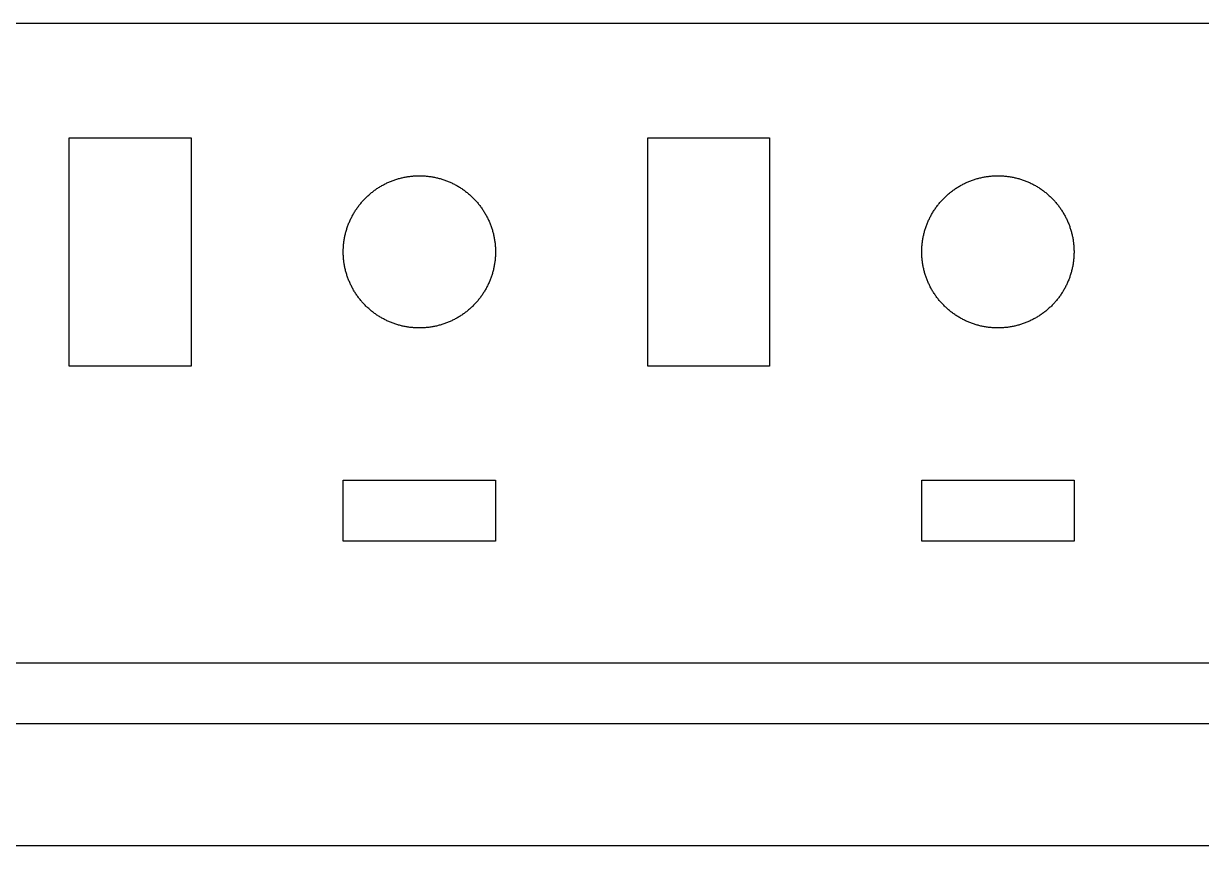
# Model space of a CAD drawing. Header units: metres. Extents: x -160 to 479, y -45 to 506.
# Drawn here: x -11 to 66.4, y -39 to 15 of the extents above; entities that cross this region are included whole.
import ezdxf

# ---------------------------------------------------------------- set-up
doc = ezdxf.new("R2010")
doc.units = ezdxf.units.M

msp = doc.modelspace()

# ---------------------------------------------------------------- linework, layer by layer
for p, q in [((152, 15), (-160, 15)), ((-8, -7.5), (-8, 7.5)), ((-8, 7.5), (0, 7.5)), ((0, 7.5), (0, -7.5)), ((30, -7.5), (30, 7.5)), ((30, 7.5), (38, 7.5)), ((38, 7.5), (38, -7.5)), ((13.1011, 4.62538), (13.1594, 4.64888)), ((13.1594, 4.64888), (13.2179, 4.67163)), ((13.2179, 4.67163), (13.2768, 4.69366)), ((13.2768, 4.69366), (13.3359, 4.71495)), ((13.3359, 4.71495), (13.3953, 4.73549)), ((13.3953, 4.73549), (13.4549, 4.75528)), ((13.4549, 4.75528), (13.5148, 4.77432)), ((13.5148, 4.77432), (13.5749, 4.7926)), ((13.5749, 4.7926), (13.6352, 4.81013)), ((13.6352, 4.81013), (13.6958, 4.8269)), ((13.6958, 4.8269), (13.7565, 4.84291)), ((13.7565, 4.84291), (13.8175, 4.85815)), ((13.8175, 4.85815), (13.8786, 4.87262)), ((13.8786, 4.87262), (13.94, 4.88634)), ((13.94, 4.88634), (14.0014, 4.89926)), ((14.0014, 4.89926), (14.0631, 4.91142)), ((14.0631, 4.91142), (14.1249, 4.92282)), ((14.1249, 4.92282), (14.1868, 4.93343)), ((14.1868, 4.93343), (14.2489, 4.94325)), ((14.2489, 4.94325), (14.311, 4.9523)), ((14.311, 4.9523), (14.3733, 4.96057)), ((14.3733, 4.96057), (14.4357, 4.96805)), ((14.4357, 4.96805), (14.4982, 4.97475)), ((14.4982, 4.97475), (14.5607, 4.98067)), ((14.5607, 4.98067), (14.6234, 4.98579)), ((14.6234, 4.98579), (14.686, 4.99013)), ((14.686, 4.99013), (14.7488, 4.99368)), ((14.7488, 4.99368), (14.8115, 4.99644)), ((14.8115, 4.99644), (14.8743, 4.99841)), ((14.8743, 4.99841), (14.9372, 4.9996)), ((14.9372, 4.9996), (15, 5)), ((15, 5), (15.0628, 4.9996)), ((15.0628, 4.9996), (15.1256, 4.99841)), ((15.1256, 4.99841), (15.1884, 4.99644)), ((15.1884, 4.99644), (15.2512, 4.99368)), ((15.2512, 4.99368), (15.3139, 4.99013)), ((15.3139, 4.99013), (15.3766, 4.98579)), ((15.3766, 4.98579), (15.4393, 4.98067)), ((15.4393, 4.98067), (15.5018, 4.97475)), ((15.5018, 4.97475), (15.5643, 4.96805)), ((15.5643, 4.96805), (15.6267, 4.96057)), ((15.6267, 4.96057), (15.6889, 4.9523)), ((15.6889, 4.9523), (15.7511, 4.94325)), ((15.7511, 4.94325), (15.8132, 4.93343)), ((15.8132, 4.93343), (15.8751, 4.92282)), ((15.8751, 4.92282), (15.9369, 4.91142)), ((15.9369, 4.91142), (15.9985, 4.89926)), ((15.9985, 4.89926), (16.06, 4.88634)), ((16.06, 4.88634), (16.1214, 4.87262)), ((16.1214, 4.87262), (16.1825, 4.85815)), ((16.1825, 4.85815), (16.2434, 4.84291)), ((16.2434, 4.84291), (16.3042, 4.8269)), ((16.3042, 4.8269), (16.3647, 4.81013)), ((16.3647, 4.81013), (16.4251, 4.7926)), ((16.4251, 4.7926), (16.4852, 4.77432)), ((16.4852, 4.77432), (16.5451, 4.75528)), ((16.5451, 4.75528), (16.6047, 4.73549)), ((16.6047, 4.73549), (16.6641, 4.71495)), ((16.6641, 4.71495), (16.7232, 4.69366)), ((16.7232, 4.69366), (16.7821, 4.67163)), ((16.7821, 4.67163), (16.8406, 4.64888)), ((16.8406, 4.64888), (16.8989, 4.62538)), ((51.1011, 4.62538), (51.1594, 4.64888)), ((51.1594, 4.64888), (51.2179, 4.67163)), ((51.2179, 4.67163), (51.2768, 4.69366)), ((51.2768, 4.69366), (51.3359, 4.71495)), ((51.3359, 4.71495), (51.3953, 4.73549)), ((51.3953, 4.73549), (51.4549, 4.75528)), ((51.4549, 4.75528), (51.5148, 4.77432)), ((51.5148, 4.77432), (51.5749, 4.7926)), ((51.5749, 4.7926), (51.6352, 4.81013)), ((51.6352, 4.81013), (51.6958, 4.8269)), ((51.6958, 4.8269), (51.7565, 4.84291)), ((51.7565, 4.84291), (51.8175, 4.85815)), ((51.8175, 4.85815), (51.8786, 4.87262)), ((51.8786, 4.87262), (51.94, 4.88634)), ((51.94, 4.88634), (52.0014, 4.89926)), ((52.0014, 4.89926), (52.0631, 4.91142)), ((52.0631, 4.91142), (52.1249, 4.92282)), ((52.1249, 4.92282), (52.1868, 4.93343)), ((52.1868, 4.93343), (52.2489, 4.94325)), ((52.2489, 4.94325), (52.311, 4.9523)), ((52.311, 4.9523), (52.3733, 4.96057)), ((52.3733, 4.96057), (52.4357, 4.96805)), ((52.4357, 4.96805), (52.4982, 4.97475)), ((52.4982, 4.97475), (52.5607, 4.98067)), ((52.5607, 4.98067), (52.6234, 4.98579)), ((52.6234, 4.98579), (52.686, 4.99013)), ((52.686, 4.99013), (52.7488, 4.99368)), ((52.7488, 4.99368), (52.8115, 4.99644)), ((52.8115, 4.99644), (52.8743, 4.99841)), ((52.8743, 4.99841), (52.9372, 4.9996)), ((52.9372, 4.9996), (53, 5)), ((53, 5), (53.0628, 4.9996)), ((53.0628, 4.9996), (53.1256, 4.99841)), ((53.1256, 4.99841), (53.1884, 4.99644)), ((53.1884, 4.99644), (53.2512, 4.99368)), ((53.2512, 4.99368), (53.3139, 4.99013)), ((53.3139, 4.99013), (53.3766, 4.98579)), ((53.3766, 4.98579), (53.4393, 4.98067)), ((53.4393, 4.98067), (53.5018, 4.97475)), ((53.5018, 4.97475), (53.5643, 4.96805)), ((53.5643, 4.96805), (53.6267, 4.96057)), ((53.6267, 4.96057), (53.6889, 4.9523)), ((53.6889, 4.9523), (53.7511, 4.94325)), ((53.7511, 4.94325), (53.8132, 4.93343)), ((53.8132, 4.93343), (53.8751, 4.92282)), ((53.8751, 4.92282), (53.9369, 4.91142)), ((53.9369, 4.91142), (53.9985, 4.89926)), ((53.9985, 4.89926), (54.06, 4.88634)), ((54.06, 4.88634), (54.1214, 4.87262)), ((54.1214, 4.87262), (54.1825, 4.85815)), ((54.1825, 4.85815), (54.2434, 4.84291)), ((54.2434, 4.84291), (54.3042, 4.8269)), ((54.3042, 4.8269), (54.3647, 4.81013)), ((54.3647, 4.81013), (54.4251, 4.7926)), ((54.4251, 4.7926), (54.4852, 4.77432)), ((54.4852, 4.77432), (54.5451, 4.75528)), ((54.5451, 4.75528), (54.6047, 4.73549)), ((54.6047, 4.73549), (54.6641, 4.71495)), ((54.6641, 4.71495), (54.7232, 4.69366)), ((54.7232, 4.69366), (54.7821, 4.67163)), ((54.7821, 4.67163), (54.8406, 4.64888)), ((54.8406, 4.64888), (54.8989, 4.62538)), ((11.8129, 3.85255), (11.8615, 3.8923)), ((11.8615, 3.8923), (11.9107, 3.93143)), ((11.9107, 3.93143), (11.9603, 3.96994)), ((11.9603, 3.96994), (12.0105, 4.00783)), ((12.0105, 4.00783), (12.0611, 4.04507)), ((12.0611, 4.04507), (12.1121, 4.0817)), ((12.1121, 4.0817), (12.1637, 4.11766)), ((12.1637, 4.11766), (12.2156, 4.15297)), ((12.2156, 4.15297), (12.268, 4.18764)), ((12.268, 4.18764), (12.3209, 4.22163)), ((12.3209, 4.22163), (12.3741, 4.25496)), ((12.3741, 4.25496), (12.4278, 4.28763)), ((12.4278, 4.28763), (12.4819, 4.31961)), ((12.4819, 4.31961), (12.5364, 4.35091)), ((12.5364, 4.35091), (12.5912, 4.38153)), ((12.5912, 4.38153), (12.6465, 4.41145)), ((12.6465, 4.41145), (12.7021, 4.44067)), ((12.7021, 4.44067), (12.7581, 4.46919)), ((12.7581, 4.46919), (12.8144, 4.49702)), ((12.8144, 4.49702), (12.8711, 4.52412)), ((12.8711, 4.52412), (12.9281, 4.55052)), ((12.9281, 4.55052), (12.9855, 4.5762)), ((12.9855, 4.5762), (13.0431, 4.60115)), ((13.0431, 4.60115), (13.1011, 4.62538)), ((16.8989, 4.62538), (16.9569, 4.60115)), ((16.9569, 4.60115), (17.0145, 4.5762)), ((17.0145, 4.5762), (17.0719, 4.55052)), ((17.0719, 4.55052), (17.1289, 4.52412)), ((17.1289, 4.52412), (17.1856, 4.49702)), ((17.1856, 4.49702), (17.2419, 4.46919)), ((17.2419, 4.46919), (17.2979, 4.44067)), ((17.2979, 4.44067), (17.3535, 4.41145)), ((17.3535, 4.41145), (17.4088, 4.38153)), ((17.4088, 4.38153), (17.4636, 4.35091)), ((17.4636, 4.35091), (17.5181, 4.31961)), ((17.5181, 4.31961), (17.5722, 4.28763)), ((17.5722, 4.28763), (17.6259, 4.25496)), ((17.6259, 4.25496), (17.6791, 4.22163)), ((17.6791, 4.22163), (17.732, 4.18764)), ((17.732, 4.18764), (17.7844, 4.15297)), ((17.7844, 4.15297), (17.8363, 4.11766)), ((17.8363, 4.11766), (17.8879, 4.0817)), ((17.8879, 4.0817), (17.9389, 4.04507)), ((17.9389, 4.04507), (17.9895, 4.00783)), ((17.9895, 4.00783), (18.0396, 3.96994)), ((18.0396, 3.96994), (18.0893, 3.93143)), ((18.0893, 3.93143), (18.1384, 3.8923)), ((18.1384, 3.8923), (18.1871, 3.85255)), ((49.8129, 3.85255), (49.8615, 3.8923)), ((49.8615, 3.8923), (49.9107, 3.93143)), ((49.9107, 3.93143), (49.9603, 3.96994)), ((49.9603, 3.96994), (50.0105, 4.00783)), ((50.0105, 4.00783), (50.0611, 4.04507)), ((50.0611, 4.04507), (50.1121, 4.0817)), ((50.1121, 4.0817), (50.1637, 4.11766)), ((50.1637, 4.11766), (50.2156, 4.15297)), ((50.2156, 4.15297), (50.268, 4.18764)), ((50.268, 4.18764), (50.3209, 4.22163)), ((50.3209, 4.22163), (50.3741, 4.25496)), ((50.3741, 4.25496), (50.4278, 4.28763)), ((50.4278, 4.28763), (50.4819, 4.31961)), ((50.4819, 4.31961), (50.5364, 4.35091)), ((50.5364, 4.35091), (50.5912, 4.38153)), ((50.5912, 4.38153), (50.6465, 4.41145)), ((50.6465, 4.41145), (50.7021, 4.44067)), ((50.7021, 4.44067), (50.7581, 4.46919)), ((50.7581, 4.46919), (50.8144, 4.49702)), ((50.8144, 4.49702), (50.8711, 4.52412)), ((50.8711, 4.52412), (50.9281, 4.55052)), ((50.9281, 4.55052), (50.9855, 4.5762)), ((50.9855, 4.5762), (51.0431, 4.60115)), ((51.0431, 4.60115), (51.1011, 4.62538)), ((54.8989, 4.62538), (54.9569, 4.60115)), ((54.9569, 4.60115), (55.0145, 4.5762)), ((55.0145, 4.5762), (55.0719, 4.55052)), ((55.0719, 4.55052), (55.1289, 4.52412)), ((55.1289, 4.52412), (55.1856, 4.49702)), ((55.1856, 4.49702), (55.2419, 4.46919)), ((55.2419, 4.46919), (55.2979, 4.44067)), ((55.2979, 4.44067), (55.3535, 4.41145)), ((55.3535, 4.41145), (55.4088, 4.38153)), ((55.4088, 4.38153), (55.4636, 4.35091)), ((55.4636, 4.35091), (55.5181, 4.31961)), ((55.5181, 4.31961), (55.5722, 4.28763)), ((55.5722, 4.28763), (55.6259, 4.25496)), ((55.6259, 4.25496), (55.6791, 4.22163)), ((55.6791, 4.22163), (55.732, 4.18764)), ((55.732, 4.18764), (55.7844, 4.15297)), ((55.7844, 4.15297), (55.8363, 4.11766)), ((55.8363, 4.11766), (55.8879, 4.0817)), ((55.8879, 4.0817), (55.9389, 4.04507)), ((55.9389, 4.04507), (55.9895, 4.00783)), ((55.9895, 4.00783), (56.0396, 3.96994)), ((56.0396, 3.96994), (56.0893, 3.93143)), ((56.0893, 3.93143), (56.1384, 3.8923)), ((56.1384, 3.8923), (56.1871, 3.85255)), ((11.0686, 3.08929), (11.1077, 3.13844)), ((11.1077, 3.13844), (11.1474, 3.18712)), ((11.1474, 3.18712), (11.1878, 3.23528)), ((11.1878, 3.23528), (11.2287, 3.28293)), ((11.2287, 3.28293), (11.2703, 3.33005)), ((11.2703, 3.33005), (11.3124, 3.37666)), ((11.3124, 3.37666), (11.3551, 3.42273)), ((11.3551, 3.42273), (11.3985, 3.46826)), ((11.3985, 3.46826), (11.4423, 3.51324)), ((11.4423, 3.51324), (11.4867, 3.55768)), ((11.4867, 3.55768), (11.5317, 3.60153)), ((11.5317, 3.60153), (11.5773, 3.64484)), ((11.5773, 3.64484), (11.6233, 3.68756)), ((11.6233, 3.68756), (11.6699, 3.72969)), ((11.6699, 3.72969), (11.7171, 3.77126)), ((11.7171, 3.77126), (11.7647, 3.81221)), ((11.7647, 3.81221), (11.8129, 3.85255)), ((18.1871, 3.85255), (18.2353, 3.81221)), ((18.2353, 3.81221), (18.2829, 3.77126)), ((18.2829, 3.77126), (18.33, 3.72969)), ((18.33, 3.72969), (18.3767, 3.68756)), ((18.3767, 3.68756), (18.4227, 3.64484)), ((18.4227, 3.64484), (18.4683, 3.60153)), ((18.4683, 3.60153), (18.5132, 3.55768)), ((18.5132, 3.55768), (18.5577, 3.51324)), ((18.5577, 3.51324), (18.6015, 3.46826)), ((18.6015, 3.46826), (18.6448, 3.42273)), ((18.6448, 3.42273), (18.6876, 3.37666)), ((18.6876, 3.37666), (18.7297, 3.33005)), ((18.7297, 3.33005), (18.7713, 3.28293)), ((18.7713, 3.28293), (18.8122, 3.23528)), ((18.8122, 3.23528), (18.8526, 3.18712)), ((18.8526, 3.18712), (18.8923, 3.13844)), ((18.8923, 3.13844), (18.9314, 3.08929)), ((49.0686, 3.08929), (49.1077, 3.13844)), ((49.1077, 3.13844), (49.1474, 3.18712)), ((49.1474, 3.18712), (49.1878, 3.23528)), ((49.1878, 3.23528), (49.2287, 3.28293)), ((49.2287, 3.28293), (49.2703, 3.33005)), ((49.2703, 3.33005), (49.3124, 3.37666)), ((49.3124, 3.37666), (49.3551, 3.42273)), ((49.3551, 3.42273), (49.3985, 3.46826)), ((49.3985, 3.46826), (49.4423, 3.51324)), ((49.4423, 3.51324), (49.4867, 3.55768)), ((49.4867, 3.55768), (49.5317, 3.60153)), ((49.5317, 3.60153), (49.5773, 3.64484)), ((49.5773, 3.64484), (49.6233, 3.68756)), ((49.6233, 3.68756), (49.6699, 3.72969)), ((49.6699, 3.72969), (49.7171, 3.77126)), ((49.7171, 3.77126), (49.7647, 3.81221)), ((49.7647, 3.81221), (49.8129, 3.85255)), ((56.1871, 3.85255), (56.2353, 3.81221)), ((56.2353, 3.81221), (56.2829, 3.77126)), ((56.2829, 3.77126), (56.33, 3.72969)), ((56.33, 3.72969), (56.3767, 3.68756)), ((56.3767, 3.68756), (56.4227, 3.64484)), ((56.4227, 3.64484), (56.4683, 3.60153)), ((56.4683, 3.60153), (56.5132, 3.55768)), ((56.5132, 3.55768), (56.5577, 3.51324)), ((56.5577, 3.51324), (56.6015, 3.46826)), ((56.6015, 3.46826), (56.6448, 3.42273)), ((56.6448, 3.42273), (56.6876, 3.37666)), ((56.6876, 3.37666), (56.7297, 3.33005)), ((56.7297, 3.33005), (56.7713, 3.28293)), ((56.7713, 3.28293), (56.8122, 3.23528)), ((56.8122, 3.23528), (56.8526, 3.18712)), ((56.8526, 3.18712), (56.8923, 3.13844)), ((56.8923, 3.13844), (56.9314, 3.08929)), ((10.5593, 2.2979), (10.5885, 2.35352)), ((10.5885, 2.35352), (10.6185, 2.40877)), ((10.6185, 2.40877), (10.6491, 2.46362)), ((10.6491, 2.46362), (10.6804, 2.51811)), ((10.6804, 2.51811), (10.7124, 2.57219)), ((10.7124, 2.57219), (10.745, 2.62587)), ((10.745, 2.62587), (10.7784, 2.67912)), ((10.7784, 2.67912), (10.8123, 2.73196)), ((10.8123, 2.73196), (10.847, 2.78438)), ((10.847, 2.78438), (10.8823, 2.83633)), ((10.8823, 2.83633), (10.9183, 2.88786)), ((10.9183, 2.88786), (10.9549, 2.93892)), ((10.9549, 2.93892), (10.9922, 2.98952)), ((10.9922, 2.98952), (11.03, 3.03964)), ((11.03, 3.03964), (11.0686, 3.08929)), ((18.9314, 3.08929), (18.9699, 3.03964)), ((18.9699, 3.03964), (19.0078, 2.98952)), ((19.0078, 2.98952), (19.0451, 2.93892)), ((19.0451, 2.93892), (19.0817, 2.88786)), ((19.0817, 2.88786), (19.1177, 2.83633)), ((19.1177, 2.83633), (19.153, 2.78438)), ((19.153, 2.78438), (19.1876, 2.73196)), ((19.1876, 2.73196), (19.2216, 2.67912)), ((19.2216, 2.67912), (19.255, 2.62587)), ((19.255, 2.62587), (19.2876, 2.57219)), ((19.2876, 2.57219), (19.3196, 2.51811)), ((19.3196, 2.51811), (19.3509, 2.46362)), ((19.3509, 2.46362), (19.3815, 2.40877)), ((19.3815, 2.40877), (19.4115, 2.35352)), ((19.4115, 2.35352), (19.4407, 2.2979)), ((48.5593, 2.2979), (48.5885, 2.35352)), ((48.5885, 2.35352), (48.6185, 2.40877)), ((48.6185, 2.40877), (48.6491, 2.46362)), ((48.6491, 2.46362), (48.6804, 2.51811)), ((48.6804, 2.51811), (48.7124, 2.57219)), ((48.7124, 2.57219), (48.745, 2.62587)), ((48.745, 2.62587), (48.7784, 2.67912)), ((48.7784, 2.67912), (48.8123, 2.73196)), ((48.8123, 2.73196), (48.847, 2.78438)), ((48.847, 2.78438), (48.8823, 2.83633)), ((48.8823, 2.83633), (48.9183, 2.88786)), ((48.9183, 2.88786), (48.9549, 2.93892)), ((48.9549, 2.93892), (48.9922, 2.98952)), ((48.9922, 2.98952), (49.03, 3.03964)), ((49.03, 3.03964), (49.0686, 3.08929)), ((56.9314, 3.08929), (56.9699, 3.03964)), ((56.9699, 3.03964), (57.0078, 2.98952)), ((57.0078, 2.98952), (57.0451, 2.93892)), ((57.0451, 2.93892), (57.0817, 2.88786)), ((57.0817, 2.88786), (57.1177, 2.83633)), ((57.1177, 2.83633), (57.153, 2.78438)), ((57.153, 2.78438), (57.1876, 2.73196)), ((57.1876, 2.73196), (57.2216, 2.67912)), ((57.2216, 2.67912), (57.255, 2.62587)), ((57.255, 2.62587), (57.2876, 2.57219)), ((57.2876, 2.57219), (57.3196, 2.51811)), ((57.3196, 2.51811), (57.3509, 2.46362)), ((57.3509, 2.46362), (57.3815, 2.40877)), ((57.3815, 2.40877), (57.4115, 2.35352)), ((57.4115, 2.35352), (57.4407, 2.2979)), ((10.2447, 1.54507), (10.2645, 1.60471)), ((10.2645, 1.60471), (10.285, 1.66409)), ((10.285, 1.66409), (10.3063, 1.72321)), ((10.3063, 1.72321), (10.3284, 1.78206)), ((10.3284, 1.78206), (10.3511, 1.84062)), ((10.3511, 1.84062), (10.3746, 1.8989)), ((10.3746, 1.8989), (10.3988, 1.95686)), ((10.3988, 1.95686), (10.4238, 2.01453)), ((10.4238, 2.01453), (10.4495, 2.07187)), ((10.4495, 2.07187), (10.4759, 2.12889)), ((10.4759, 2.12889), (10.503, 2.18558)), ((10.503, 2.18558), (10.5308, 2.24191)), ((10.5308, 2.24191), (10.5593, 2.2979)), ((19.4407, 2.2979), (19.4692, 2.24191)), ((19.4692, 2.24191), (19.497, 2.18558)), ((19.497, 2.18558), (19.5241, 2.12889)), ((19.5241, 2.12889), (19.5505, 2.07187)), ((19.5505, 2.07187), (19.5762, 2.01453)), ((19.5762, 2.01453), (19.6012, 1.95686)), ((19.6012, 1.95686), (19.6254, 1.8989)), ((19.6254, 1.8989), (19.6489, 1.84062)), ((19.6489, 1.84062), (19.6716, 1.78206)), ((19.6716, 1.78206), (19.6937, 1.72321)), ((19.6937, 1.72321), (19.715, 1.66409)), ((19.715, 1.66409), (19.7355, 1.60471)), ((19.7355, 1.60471), (19.7553, 1.54507)), ((48.2447, 1.54507), (48.2645, 1.60471)), ((48.2645, 1.60471), (48.285, 1.66409)), ((48.285, 1.66409), (48.3063, 1.72321)), ((48.3063, 1.72321), (48.3284, 1.78206)), ((48.3284, 1.78206), (48.3511, 1.84062)), ((48.3511, 1.84062), (48.3746, 1.8989)), ((48.3746, 1.8989), (48.3988, 1.95686)), ((48.3988, 1.95686), (48.4238, 2.01453)), ((48.4238, 2.01453), (48.4495, 2.07187)), ((48.4495, 2.07187), (48.4759, 2.12889)), ((48.4759, 2.12889), (48.503, 2.18558)), ((48.503, 2.18558), (48.5308, 2.24191)), ((48.5308, 2.24191), (48.5593, 2.2979)), ((57.4407, 2.2979), (57.4692, 2.24191)), ((57.4692, 2.24191), (57.497, 2.18558)), ((57.497, 2.18558), (57.5241, 2.12889)), ((57.5241, 2.12889), (57.5505, 2.07187)), ((57.5505, 2.07187), (57.5762, 2.01453)), ((57.5762, 2.01453), (57.6012, 1.95686)), ((57.6012, 1.95686), (57.6254, 1.8989)), ((57.6254, 1.8989), (57.6489, 1.84062)), ((57.6489, 1.84062), (57.6716, 1.78206)), ((57.6716, 1.78206), (57.6937, 1.72321)), ((57.6937, 1.72321), (57.715, 1.66409)), ((57.715, 1.66409), (57.7355, 1.60471)), ((57.7355, 1.60471), (57.7553, 1.54507)), ((10.0567, 0.75111), (10.0666, 0.81317)), ((10.0666, 0.81317), (10.0772, 0.87511)), ((10.0772, 0.87511), (10.0886, 0.9369)), ((10.0886, 0.9369), (10.1007, 0.99853)), ((10.1007, 0.99853), (10.1136, 1.06003)), ((10.1136, 1.06003), (10.1274, 1.12135)), ((10.1274, 1.12135), (10.1418, 1.18248)), ((10.1418, 1.18248), (10.1571, 1.24344)), ((10.1571, 1.24344), (10.1731, 1.3042)), ((10.1731, 1.3042), (10.1898, 1.36475)), ((10.1898, 1.36475), (10.2074, 1.42509)), ((10.2074, 1.42509), (10.2257, 1.4852)), ((10.2257, 1.4852), (10.2447, 1.54507)), ((19.7553, 1.54507), (19.7743, 1.4852)), ((19.7743, 1.4852), (19.7926, 1.42509)), ((19.7926, 1.42509), (19.8101, 1.36475)), ((19.8101, 1.36475), (19.8269, 1.3042)), ((19.8269, 1.3042), (19.8429, 1.24344)), ((19.8429, 1.24344), (19.8582, 1.18248)), ((19.8582, 1.18248), (19.8726, 1.12135)), ((19.8726, 1.12135), (19.8863, 1.06003)), ((19.8863, 1.06003), (19.8993, 0.99853)), ((19.8993, 0.99853), (19.9114, 0.9369)), ((19.9114, 0.9369), (19.9228, 0.87511)), ((19.9228, 0.87511), (19.9334, 0.81317)), ((19.9334, 0.81317), (19.9433, 0.75111)), ((48.0567, 0.75111), (48.0666, 0.81317)), ((48.0666, 0.81317), (48.0772, 0.87511)), ((48.0772, 0.87511), (48.0886, 0.9369)), ((48.0886, 0.9369), (48.1007, 0.99853)), ((48.1007, 0.99853), (48.1136, 1.06003)), ((48.1136, 1.06003), (48.1274, 1.12135)), ((48.1274, 1.12135), (48.1418, 1.18248)), ((48.1418, 1.18248), (48.1571, 1.24344)), ((48.1571, 1.24344), (48.1731, 1.3042)), ((48.1731, 1.3042), (48.1898, 1.36475)), ((48.1898, 1.36475), (48.2074, 1.42509)), ((48.2074, 1.42509), (48.2257, 1.4852)), ((48.2257, 1.4852), (48.2447, 1.54507)), ((57.7553, 1.54507), (57.7743, 1.4852)), ((57.7743, 1.4852), (57.7926, 1.42509)), ((57.7926, 1.42509), (57.8101, 1.36475)), ((57.8101, 1.36475), (57.8269, 1.3042)), ((57.8269, 1.3042), (57.8429, 1.24344)), ((57.8429, 1.24344), (57.8582, 1.18248)), ((57.8582, 1.18248), (57.8726, 1.12135)), ((57.8726, 1.12135), (57.8863, 1.06003)), ((57.8863, 1.06003), (57.8993, 0.99853)), ((57.8993, 0.99853), (57.9114, 0.9369)), ((57.9114, 0.9369), (57.9228, 0.87511)), ((57.9228, 0.87511), (57.9334, 0.81317)), ((57.9334, 0.81317), (57.9433, 0.75111)), ((10, 0), (10.0004, 0.06282)), ((10.0004, -0.06282), (10, 0)), ((10.0004, 0.06282), (10.0016, 0.12564)), ((10.0016, 0.12564), (10.0035, 0.18845)), ((10.0035, 0.18845), (10.0063, 0.25122)), ((10.0063, 0.25122), (10.0099, 0.31395)), ((10.0099, 0.31395), (10.0142, 0.37663)), ((10.0142, 0.37663), (10.0193, 0.43926)), ((10.0193, 0.43926), (10.0252, 0.5018)), ((10.0252, 0.5018), (10.0319, 0.56427)), ((10.0319, 0.56427), (10.0394, 0.62666)), ((10.0394, 0.62666), (10.0477, 0.68895)), ((10.0477, 0.68895), (10.0567, 0.75111)), ((19.9433, 0.75111), (19.9523, 0.68895)), ((19.9523, 0.68895), (19.9606, 0.62666)), ((19.9606, 0.62666), (19.968, 0.56427)), ((19.968, 0.56427), (19.9747, 0.5018)), ((19.9747, 0.5018), (19.9807, 0.43926)), ((19.9807, 0.43926), (19.9858, 0.37663)), ((19.9858, 0.37663), (19.9901, 0.31395)), ((19.9901, 0.31395), (19.9937, 0.25122)), ((19.9937, 0.25122), (19.9964, 0.18845)), ((19.9964, 0.18845), (19.9984, 0.12564)), ((19.9984, 0.12564), (19.9996, 0.06282)), ((19.9996, 0.06282), (20, 0)), ((20, 0), (19.9996, -0.06282)), ((48, 0), (48.0004, 0.06282)), ((48.0004, -0.06282), (48, 0)), ((48.0004, 0.06282), (48.0016, 0.12564)), ((48.0016, 0.12564), (48.0035, 0.18845)), ((48.0035, 0.18845), (48.0063, 0.25122)), ((48.0063, 0.25122), (48.0099, 0.31395)), ((48.0099, 0.31395), (48.0142, 0.37663)), ((48.0142, 0.37663), (48.0193, 0.43926)), ((48.0193, 0.43926), (48.0252, 0.5018)), ((48.0252, 0.5018), (48.0319, 0.56427)), ((48.0319, 0.56427), (48.0394, 0.62666)), ((48.0394, 0.62666), (48.0477, 0.68895)), ((48.0477, 0.68895), (48.0567, 0.75111)), ((57.9433, 0.75111), (57.9523, 0.68895)), ((57.9523, 0.68895), (57.9606, 0.62666)), ((57.9606, 0.62666), (57.968, 0.56427)), ((57.968, 0.56427), (57.9747, 0.5018)), ((57.9747, 0.5018), (57.9807, 0.43926)), ((57.9807, 0.43926), (57.9858, 0.37663)), ((57.9858, 0.37663), (57.9901, 0.31395)), ((57.9901, 0.31395), (57.9937, 0.25122)), ((57.9937, 0.25122), (57.9964, 0.18845)), ((57.9964, 0.18845), (57.9984, 0.12564)), ((57.9984, 0.12564), (57.9996, 0.06282)), ((57.9996, 0.06282), (58, 0)), ((58, 0), (57.9996, -0.06282)), ((10.0016, -0.12564), (10.0004, -0.06282)), ((10.0035, -0.18845), (10.0016, -0.12564)), ((10.0063, -0.25122), (10.0035, -0.18845)), ((10.0099, -0.31395), (10.0063, -0.25122)), ((10.0142, -0.37663), (10.0099, -0.31395)), ((10.0193, -0.43926), (10.0142, -0.37663)), ((10.0252, -0.5018), (10.0193, -0.43926)), ((10.0319, -0.56427), (10.0252, -0.5018)), ((10.0394, -0.62666), (10.0319, -0.56427)), ((10.0477, -0.68895), (10.0394, -0.62666)), ((10.0567, -0.75111), (10.0477, -0.68895)), ((10.0666, -0.81317), (10.0567, -0.75111)), ((19.9433, -0.75111), (19.9334, -0.81317)), ((19.9523, -0.68895), (19.9433, -0.75111)), ((19.9606, -0.62666), (19.9523, -0.68895)), ((19.968, -0.56427), (19.9606, -0.62666)), ((19.9747, -0.5018), (19.968, -0.56427)), ((19.9807, -0.43926), (19.9747, -0.5018)), ((19.9858, -0.37663), (19.9807, -0.43926)), ((19.9901, -0.31395), (19.9858, -0.37663)), ((19.9937, -0.25122), (19.9901, -0.31395)), ((19.9964, -0.18845), (19.9937, -0.25122)), ((19.9984, -0.12564), (19.9964, -0.18845)), ((19.9996, -0.06282), (19.9984, -0.12564)), ((48.0016, -0.12564), (48.0004, -0.06282)), ((48.0035, -0.18845), (48.0016, -0.12564)), ((48.0063, -0.25122), (48.0035, -0.18845)), ((48.0099, -0.31395), (48.0063, -0.25122)), ((48.0142, -0.37663), (48.0099, -0.31395)), ((48.0193, -0.43926), (48.0142, -0.37663)), ((48.0252, -0.5018), (48.0193, -0.43926)), ((48.0319, -0.56427), (48.0252, -0.5018)), ((48.0394, -0.62666), (48.0319, -0.56427)), ((48.0477, -0.68895), (48.0394, -0.62666)), ((48.0567, -0.75111), (48.0477, -0.68895)), ((48.0666, -0.81317), (48.0567, -0.75111)), ((57.9433, -0.75111), (57.9334, -0.81317)), ((57.9523, -0.68895), (57.9433, -0.75111)), ((57.9606, -0.62666), (57.9523, -0.68895)), ((57.968, -0.56427), (57.9606, -0.62666)), ((57.9747, -0.5018), (57.968, -0.56427)), ((57.9807, -0.43926), (57.9747, -0.5018)), ((57.9858, -0.37663), (57.9807, -0.43926)), ((57.9901, -0.31395), (57.9858, -0.37663)), ((57.9937, -0.25122), (57.9901, -0.31395)), ((57.9964, -0.18845), (57.9937, -0.25122)), ((57.9984, -0.12564), (57.9964, -0.18845)), ((57.9996, -0.06282), (57.9984, -0.12564)), ((10.0772, -0.87511), (10.0666, -0.81317)), ((10.0886, -0.9369), (10.0772, -0.87511)), ((10.1007, -0.99853), (10.0886, -0.9369)), ((10.1136, -1.06003), (10.1007, -0.99853)), ((10.1274, -1.12135), (10.1136, -1.06003)), ((10.1418, -1.18248), (10.1274, -1.12135)), ((10.1571, -1.24344), (10.1418, -1.18248)), ((10.1731, -1.3042), (10.1571, -1.24344)), ((10.1898, -1.36475), (10.1731, -1.3042)), ((10.2074, -1.42509), (10.1898, -1.36475)), ((10.2257, -1.4852), (10.2074, -1.42509)), ((10.2447, -1.54507), (10.2257, -1.4852)), ((10.2645, -1.60471), (10.2447, -1.54507)), ((19.7553, -1.54507), (19.7355, -1.60471)), ((19.7743, -1.4852), (19.7553, -1.54507)), ((19.7926, -1.42509), (19.7743, -1.4852)), ((19.8101, -1.36475), (19.7926, -1.42509)), ((19.8269, -1.3042), (19.8101, -1.36475)), ((19.8429, -1.24344), (19.8269, -1.3042)), ((19.8582, -1.18248), (19.8429, -1.24344)), ((19.8726, -1.12135), (19.8582, -1.18248)), ((19.8863, -1.06003), (19.8726, -1.12135)), ((19.8993, -0.99853), (19.8863, -1.06003)), ((19.9114, -0.9369), (19.8993, -0.99853)), ((19.9228, -0.87511), (19.9114, -0.9369)), ((19.9334, -0.81317), (19.9228, -0.87511)), ((48.0772, -0.87511), (48.0666, -0.81317)), ((48.0886, -0.9369), (48.0772, -0.87511)), ((48.1007, -0.99853), (48.0886, -0.9369)), ((48.1136, -1.06003), (48.1007, -0.99853)), ((48.1274, -1.12135), (48.1136, -1.06003)), ((48.1418, -1.18248), (48.1274, -1.12135)), ((48.1571, -1.24344), (48.1418, -1.18248)), ((48.1731, -1.3042), (48.1571, -1.24344)), ((48.1898, -1.36475), (48.1731, -1.3042)), ((48.2074, -1.42509), (48.1898, -1.36475)), ((48.2257, -1.4852), (48.2074, -1.42509)), ((48.2447, -1.54507), (48.2257, -1.4852)), ((48.2645, -1.60471), (48.2447, -1.54507)), ((57.7553, -1.54507), (57.7355, -1.60471)), ((57.7743, -1.4852), (57.7553, -1.54507)), ((57.7926, -1.42509), (57.7743, -1.4852)), ((57.8101, -1.36475), (57.7926, -1.42509)), ((57.8269, -1.3042), (57.8101, -1.36475)), ((57.8429, -1.24344), (57.8269, -1.3042)), ((57.8582, -1.18248), (57.8429, -1.24344)), ((57.8726, -1.12135), (57.8582, -1.18248)), ((57.8863, -1.06003), (57.8726, -1.12135)), ((57.8993, -0.99853), (57.8863, -1.06003)), ((57.9114, -0.9369), (57.8993, -0.99853)), ((57.9228, -0.87511), (57.9114, -0.9369)), ((57.9334, -0.81317), (57.9228, -0.87511)), ((10.285, -1.66409), (10.2645, -1.60471)), ((10.3063, -1.72321), (10.285, -1.66409)), ((10.3284, -1.78206), (10.3063, -1.72321)), ((10.3511, -1.84062), (10.3284, -1.78206)), ((10.3746, -1.8989), (10.3511, -1.84062)), ((10.3988, -1.95686), (10.3746, -1.8989)), ((10.4238, -2.01453), (10.3988, -1.95686)), ((10.4495, -2.07187), (10.4238, -2.01453)), ((10.4759, -2.12889), (10.4495, -2.07187)), ((10.503, -2.18558), (10.4759, -2.12889)), ((10.5308, -2.24191), (10.503, -2.18558)), ((10.5593, -2.2979), (10.5308, -2.24191)), ((10.5885, -2.35352), (10.5593, -2.2979)), ((19.4407, -2.2979), (19.4115, -2.35352)), ((19.4692, -2.24191), (19.4407, -2.2979)), ((19.497, -2.18558), (19.4692, -2.24191)), ((19.5241, -2.12889), (19.497, -2.18558)), ((19.5505, -2.07187), (19.5241, -2.12889)), ((19.5762, -2.01453), (19.5505, -2.07187)), ((19.6012, -1.95686), (19.5762, -2.01453)), ((19.6254, -1.8989), (19.6012, -1.95686)), ((19.6489, -1.84062), (19.6254, -1.8989)), ((19.6716, -1.78206), (19.6489, -1.84062)), ((19.6937, -1.72321), (19.6716, -1.78206)), ((19.715, -1.66409), (19.6937, -1.72321)), ((19.7355, -1.60471), (19.715, -1.66409)), ((48.285, -1.66409), (48.2645, -1.60471)), ((48.3063, -1.72321), (48.285, -1.66409)), ((48.3284, -1.78206), (48.3063, -1.72321)), ((48.3511, -1.84062), (48.3284, -1.78206)), ((48.3746, -1.8989), (48.3511, -1.84062)), ((48.3988, -1.95686), (48.3746, -1.8989)), ((48.4238, -2.01453), (48.3988, -1.95686)), ((48.4495, -2.07187), (48.4238, -2.01453)), ((48.4759, -2.12889), (48.4495, -2.07187)), ((48.503, -2.18558), (48.4759, -2.12889)), ((48.5308, -2.24191), (48.503, -2.18558)), ((48.5593, -2.2979), (48.5308, -2.24191)), ((48.5885, -2.35352), (48.5593, -2.2979)), ((57.4407, -2.2979), (57.4115, -2.35352)), ((57.4692, -2.24191), (57.4407, -2.2979)), ((57.497, -2.18558), (57.4692, -2.24191)), ((57.5241, -2.12889), (57.497, -2.18558)), ((57.5505, -2.07187), (57.5241, -2.12889)), ((57.5762, -2.01453), (57.5505, -2.07187)), ((57.6012, -1.95686), (57.5762, -2.01453)), ((57.6254, -1.8989), (57.6012, -1.95686)), ((57.6489, -1.84062), (57.6254, -1.8989)), ((57.6716, -1.78206), (57.6489, -1.84062)), ((57.6937, -1.72321), (57.6716, -1.78206)), ((57.715, -1.66409), (57.6937, -1.72321)), ((57.7355, -1.60471), (57.715, -1.66409)), ((10.6185, -2.40877), (10.5885, -2.35352)), ((10.6491, -2.46362), (10.6185, -2.40877)), ((10.6804, -2.51811), (10.6491, -2.46362)), ((10.7124, -2.57219), (10.6804, -2.51811)), ((10.745, -2.62587), (10.7124, -2.57219)), ((10.7784, -2.67912), (10.745, -2.62587)), ((10.8123, -2.73196), (10.7784, -2.67912)), ((10.847, -2.78438), (10.8123, -2.73196)), ((10.8823, -2.83633), (10.847, -2.78438)), ((10.9183, -2.88786), (10.8823, -2.83633)), ((10.9549, -2.93892), (10.9183, -2.88786)), ((10.9922, -2.98952), (10.9549, -2.93892)), ((11.03, -3.03964), (10.9922, -2.98952)), ((11.0686, -3.08929), (11.03, -3.03964)), ((11.1077, -3.13844), (11.0686, -3.08929)), ((18.9314, -3.08929), (18.8923, -3.13844)), ((18.9699, -3.03964), (18.9314, -3.08929)), ((19.0078, -2.98952), (18.9699, -3.03964)), ((19.0451, -2.93892), (19.0078, -2.98952)), ((19.0817, -2.88786), (19.0451, -2.93892)), ((19.1177, -2.83633), (19.0817, -2.88786)), ((19.153, -2.78438), (19.1177, -2.83633)), ((19.1876, -2.73196), (19.153, -2.78438)), ((19.2216, -2.67912), (19.1876, -2.73196)), ((19.255, -2.62587), (19.2216, -2.67912)), ((19.2876, -2.57219), (19.255, -2.62587)), ((19.3196, -2.51811), (19.2876, -2.57219)), ((19.3509, -2.46362), (19.3196, -2.51811)), ((19.3815, -2.40877), (19.3509, -2.46362)), ((19.4115, -2.35352), (19.3815, -2.40877)), ((48.6185, -2.40877), (48.5885, -2.35352)), ((48.6491, -2.46362), (48.6185, -2.40877)), ((48.6804, -2.51811), (48.6491, -2.46362)), ((48.7124, -2.57219), (48.6804, -2.51811)), ((48.745, -2.62587), (48.7124, -2.57219)), ((48.7784, -2.67912), (48.745, -2.62587)), ((48.8123, -2.73196), (48.7784, -2.67912)), ((48.847, -2.78438), (48.8123, -2.73196)), ((48.8823, -2.83633), (48.847, -2.78438)), ((48.9183, -2.88786), (48.8823, -2.83633)), ((48.9549, -2.93892), (48.9183, -2.88786)), ((48.9922, -2.98952), (48.9549, -2.93892)), ((49.03, -3.03964), (48.9922, -2.98952)), ((49.0686, -3.08929), (49.03, -3.03964)), ((49.1077, -3.13844), (49.0686, -3.08929)), ((56.9314, -3.08929), (56.8923, -3.13844)), ((56.9699, -3.03964), (56.9314, -3.08929)), ((57.0078, -2.98952), (56.9699, -3.03964)), ((57.0451, -2.93892), (57.0078, -2.98952)), ((57.0817, -2.88786), (57.0451, -2.93892)), ((57.1177, -2.83633), (57.0817, -2.88786)), ((57.153, -2.78438), (57.1177, -2.83633)), ((57.1876, -2.73196), (57.153, -2.78438)), ((57.2216, -2.67912), (57.1876, -2.73196)), ((57.255, -2.62587), (57.2216, -2.67912)), ((57.2876, -2.57219), (57.255, -2.62587)), ((57.3196, -2.51811), (57.2876, -2.57219)), ((57.3509, -2.46362), (57.3196, -2.51811)), ((57.3815, -2.40877), (57.3509, -2.46362)), ((57.4115, -2.35352), (57.3815, -2.40877)), ((11.1474, -3.18712), (11.1077, -3.13844)), ((11.1878, -3.23528), (11.1474, -3.18712)), ((11.2287, -3.28293), (11.1878, -3.23528)), ((11.2703, -3.33005), (11.2287, -3.28293)), ((11.3124, -3.37666), (11.2703, -3.33005)), ((11.3551, -3.42273), (11.3124, -3.37666)), ((11.3985, -3.46826), (11.3551, -3.42273)), ((11.4423, -3.51324), (11.3985, -3.46826)), ((11.4867, -3.55768), (11.4423, -3.51324)), ((11.5317, -3.60153), (11.4867, -3.55768)), ((11.5773, -3.64484), (11.5317, -3.60153)), ((11.6233, -3.68756), (11.5773, -3.64484)), ((11.6699, -3.72969), (11.6233, -3.68756)), ((11.7171, -3.77126), (11.6699, -3.72969)), ((11.7647, -3.81221), (11.7171, -3.77126)), ((11.8129, -3.85255), (11.7647, -3.81221)), ((11.8615, -3.8923), (11.8129, -3.85255)), ((18.1871, -3.85255), (18.1384, -3.8923)), ((18.2353, -3.81221), (18.1871, -3.85255)), ((18.2829, -3.77126), (18.2353, -3.81221)), ((18.33, -3.72969), (18.2829, -3.77126)), ((18.3767, -3.68756), (18.33, -3.72969)), ((18.4227, -3.64484), (18.3767, -3.68756)), ((18.4683, -3.60153), (18.4227, -3.64484)), ((18.5132, -3.55768), (18.4683, -3.60153)), ((18.5577, -3.51324), (18.5132, -3.55768)), ((18.6015, -3.46826), (18.5577, -3.51324)), ((18.6448, -3.42273), (18.6015, -3.46826)), ((18.6876, -3.37666), (18.6448, -3.42273)), ((18.7297, -3.33005), (18.6876, -3.37666)), ((18.7713, -3.28293), (18.7297, -3.33005)), ((18.8122, -3.23528), (18.7713, -3.28293)), ((18.8526, -3.18712), (18.8122, -3.23528)), ((18.8923, -3.13844), (18.8526, -3.18712)), ((49.1474, -3.18712), (49.1077, -3.13844)), ((49.1878, -3.23528), (49.1474, -3.18712)), ((49.2287, -3.28293), (49.1878, -3.23528)), ((49.2703, -3.33005), (49.2287, -3.28293)), ((49.3124, -3.37666), (49.2703, -3.33005)), ((49.3551, -3.42273), (49.3124, -3.37666)), ((49.3985, -3.46826), (49.3551, -3.42273)), ((49.4423, -3.51324), (49.3985, -3.46826)), ((49.4867, -3.55768), (49.4423, -3.51324)), ((49.5317, -3.60153), (49.4867, -3.55768)), ((49.5773, -3.64484), (49.5317, -3.60153)), ((49.6233, -3.68756), (49.5773, -3.64484)), ((49.6699, -3.72969), (49.6233, -3.68756)), ((49.7171, -3.77126), (49.6699, -3.72969)), ((49.7647, -3.81221), (49.7171, -3.77126)), ((49.8129, -3.85255), (49.7647, -3.81221)), ((49.8615, -3.8923), (49.8129, -3.85255)), ((56.1871, -3.85255), (56.1384, -3.8923)), ((56.2353, -3.81221), (56.1871, -3.85255)), ((56.2829, -3.77126), (56.2353, -3.81221)), ((56.33, -3.72969), (56.2829, -3.77126)), ((56.3767, -3.68756), (56.33, -3.72969)), ((56.4227, -3.64484), (56.3767, -3.68756)), ((56.4683, -3.60153), (56.4227, -3.64484)), ((56.5132, -3.55768), (56.4683, -3.60153)), ((56.5577, -3.51324), (56.5132, -3.55768)), ((56.6015, -3.46826), (56.5577, -3.51324)), ((56.6448, -3.42273), (56.6015, -3.46826)), ((56.6876, -3.37666), (56.6448, -3.42273)), ((56.7297, -3.33005), (56.6876, -3.37666)), ((56.7713, -3.28293), (56.7297, -3.33005)), ((56.8122, -3.23528), (56.7713, -3.28293)), ((56.8526, -3.18712), (56.8122, -3.23528)), ((56.8923, -3.13844), (56.8526, -3.18712)), ((11.9107, -3.93143), (11.8615, -3.8923)), ((11.9603, -3.96994), (11.9107, -3.93143)), ((12.0105, -4.00783), (11.9603, -3.96994)), ((12.0611, -4.04507), (12.0105, -4.00783)), ((12.1121, -4.0817), (12.0611, -4.04507)), ((12.1637, -4.11766), (12.1121, -4.0817)), ((12.2156, -4.15297), (12.1637, -4.11766)), ((12.268, -4.18764), (12.2156, -4.15297)), ((12.3209, -4.22163), (12.268, -4.18764)), ((12.3741, -4.25496), (12.3209, -4.22163)), ((12.4278, -4.28763), (12.3741, -4.25496)), ((12.4819, -4.31961), (12.4278, -4.28763)), ((12.5364, -4.35091), (12.4819, -4.31961)), ((12.5912, -4.38153), (12.5364, -4.35091)), ((12.6465, -4.41145), (12.5912, -4.38153)), ((12.7021, -4.44067), (12.6465, -4.41145)), ((12.7581, -4.46919), (12.7021, -4.44067)), ((12.8144, -4.49702), (12.7581, -4.46919)), ((12.8711, -4.52412), (12.8144, -4.49702)), ((12.9281, -4.55052), (12.8711, -4.52412)), ((12.9855, -4.5762), (12.9281, -4.55052)), ((13.0431, -4.60115), (12.9855, -4.5762)), ((13.1011, -4.62538), (13.0431, -4.60115)), ((13.1594, -4.64888), (13.1011, -4.62538)), ((16.8989, -4.62538), (16.8406, -4.64888)), ((16.9569, -4.60115), (16.8989, -4.62538)), ((17.0145, -4.5762), (16.9569, -4.60115)), ((17.0719, -4.55052), (17.0145, -4.5762)), ((17.1289, -4.52412), (17.0719, -4.55052)), ((17.1856, -4.49702), (17.1289, -4.52412)), ((17.2419, -4.46919), (17.1856, -4.49702)), ((17.2979, -4.44067), (17.2419, -4.46919)), ((17.3535, -4.41145), (17.2979, -4.44067)), ((17.4088, -4.38153), (17.3535, -4.41145)), ((17.4636, -4.35091), (17.4088, -4.38153)), ((17.5181, -4.31961), (17.4636, -4.35091)), ((17.5722, -4.28763), (17.5181, -4.31961)), ((17.6259, -4.25496), (17.5722, -4.28763)), ((17.6791, -4.22163), (17.6259, -4.25496)), ((17.732, -4.18764), (17.6791, -4.22163)), ((17.7844, -4.15297), (17.732, -4.18764)), ((17.8363, -4.11766), (17.7844, -4.15297)), ((17.8879, -4.0817), (17.8363, -4.11766)), ((17.9389, -4.04507), (17.8879, -4.0817)), ((17.9895, -4.00783), (17.9389, -4.04507)), ((18.0396, -3.96994), (17.9895, -4.00783)), ((18.0893, -3.93143), (18.0396, -3.96994)), ((18.1384, -3.8923), (18.0893, -3.93143)), ((49.9107, -3.93143), (49.8615, -3.8923)), ((49.9603, -3.96994), (49.9107, -3.93143)), ((50.0105, -4.00783), (49.9603, -3.96994)), ((50.0611, -4.04507), (50.0105, -4.00783)), ((50.1121, -4.0817), (50.0611, -4.04507)), ((50.1637, -4.11766), (50.1121, -4.0817)), ((50.2156, -4.15297), (50.1637, -4.11766)), ((50.268, -4.18764), (50.2156, -4.15297)), ((50.3209, -4.22163), (50.268, -4.18764)), ((50.3741, -4.25496), (50.3209, -4.22163)), ((50.4278, -4.28763), (50.3741, -4.25496)), ((50.4819, -4.31961), (50.4278, -4.28763)), ((50.5364, -4.35091), (50.4819, -4.31961)), ((50.5912, -4.38153), (50.5364, -4.35091)), ((50.6465, -4.41145), (50.5912, -4.38153)), ((50.7021, -4.44067), (50.6465, -4.41145)), ((50.7581, -4.46919), (50.7021, -4.44067)), ((50.8144, -4.49702), (50.7581, -4.46919)), ((50.8711, -4.52412), (50.8144, -4.49702)), ((50.9281, -4.55052), (50.8711, -4.52412)), ((50.9855, -4.5762), (50.9281, -4.55052)), ((51.0431, -4.60115), (50.9855, -4.5762)), ((51.1011, -4.62538), (51.0431, -4.60115)), ((51.1594, -4.64888), (51.1011, -4.62538)), ((54.8989, -4.62538), (54.8406, -4.64888)), ((54.9569, -4.60115), (54.8989, -4.62538)), ((55.0145, -4.5762), (54.9569, -4.60115)), ((55.0719, -4.55052), (55.0145, -4.5762)), ((55.1289, -4.52412), (55.0719, -4.55052)), ((55.1856, -4.49702), (55.1289, -4.52412)), ((55.2419, -4.46919), (55.1856, -4.49702)), ((55.2979, -4.44067), (55.2419, -4.46919)), ((55.3535, -4.41145), (55.2979, -4.44067)), ((55.4088, -4.38153), (55.3535, -4.41145)), ((55.4636, -4.35091), (55.4088, -4.38153)), ((55.5181, -4.31961), (55.4636, -4.35091)), ((55.5722, -4.28763), (55.5181, -4.31961)), ((55.6259, -4.25496), (55.5722, -4.28763)), ((55.6791, -4.22163), (55.6259, -4.25496)), ((55.732, -4.18764), (55.6791, -4.22163)), ((55.7844, -4.15297), (55.732, -4.18764)), ((55.8363, -4.11766), (55.7844, -4.15297)), ((55.8879, -4.0817), (55.8363, -4.11766)), ((55.9389, -4.04507), (55.8879, -4.0817)), ((55.9895, -4.00783), (55.9389, -4.04507)), ((56.0396, -3.96994), (55.9895, -4.00783)), ((56.0893, -3.93143), (56.0396, -3.96994)), ((56.1384, -3.8923), (56.0893, -3.93143)), ((13.2179, -4.67163), (13.1594, -4.64888)), ((13.2768, -4.69366), (13.2179, -4.67163)), ((13.3359, -4.71495), (13.2768, -4.69366)), ((13.3953, -4.73549), (13.3359, -4.71495)), ((13.4549, -4.75528), (13.3953, -4.73549)), ((13.5148, -4.77432), (13.4549, -4.75528)), ((13.5749, -4.7926), (13.5148, -4.77432)), ((13.6352, -4.81013), (13.5749, -4.7926)), ((13.6958, -4.8269), (13.6352, -4.81013)), ((13.7565, -4.84291), (13.6958, -4.8269)), ((13.8175, -4.85815), (13.7565, -4.84291)), ((13.8786, -4.87262), (13.8175, -4.85815)), ((13.94, -4.88634), (13.8786, -4.87262)), ((14.0014, -4.89926), (13.94, -4.88634)), ((14.0631, -4.91142), (14.0014, -4.89926)), ((14.1249, -4.92282), (14.0631, -4.91142)), ((14.1868, -4.93343), (14.1249, -4.92282)), ((14.2489, -4.94325), (14.1868, -4.93343)), ((14.311, -4.9523), (14.2489, -4.94325)), ((14.3733, -4.96057), (14.311, -4.9523)), ((14.4357, -4.96805), (14.3733, -4.96057)), ((14.4982, -4.97475), (14.4357, -4.96805)), ((14.5607, -4.98067), (14.4982, -4.97475)), ((14.6234, -4.98579), (14.5607, -4.98067)), ((14.686, -4.99013), (14.6234, -4.98579)), ((14.7488, -4.99368), (14.686, -4.99013)), ((14.8115, -4.99644), (14.7488, -4.99368)), ((14.8743, -4.99841), (14.8115, -4.99644)), ((14.9372, -4.9996), (14.8743, -4.99841)), ((15, -5), (14.9372, -4.9996)), ((15.0628, -4.9996), (15, -5)), ((15.1256, -4.99841), (15.0628, -4.9996)), ((15.1884, -4.99644), (15.1256, -4.99841)), ((15.2512, -4.99368), (15.1884, -4.99644)), ((15.3139, -4.99013), (15.2512, -4.99368)), ((15.3766, -4.98579), (15.3139, -4.99013)), ((15.4393, -4.98067), (15.3766, -4.98579)), ((15.5018, -4.97475), (15.4393, -4.98067)), ((15.5643, -4.96805), (15.5018, -4.97475)), ((15.6267, -4.96057), (15.5643, -4.96805)), ((15.6889, -4.9523), (15.6267, -4.96057)), ((15.7511, -4.94325), (15.6889, -4.9523)), ((15.8132, -4.93343), (15.7511, -4.94325)), ((15.8751, -4.92282), (15.8132, -4.93343)), ((15.9369, -4.91142), (15.8751, -4.92282)), ((15.9985, -4.89926), (15.9369, -4.91142)), ((16.06, -4.88634), (15.9985, -4.89926)), ((16.1214, -4.87262), (16.06, -4.88634)), ((16.1825, -4.85815), (16.1214, -4.87262)), ((16.2434, -4.84291), (16.1825, -4.85815)), ((16.3042, -4.8269), (16.2434, -4.84291)), ((16.3647, -4.81013), (16.3042, -4.8269)), ((16.4251, -4.7926), (16.3647, -4.81013)), ((16.4852, -4.77432), (16.4251, -4.7926)), ((16.5451, -4.75528), (16.4852, -4.77432)), ((16.6047, -4.73549), (16.5451, -4.75528)), ((16.6641, -4.71495), (16.6047, -4.73549)), ((16.7232, -4.69366), (16.6641, -4.71495)), ((16.7821, -4.67163), (16.7232, -4.69366)), ((16.8406, -4.64888), (16.7821, -4.67163)), ((51.2179, -4.67163), (51.1594, -4.64888)), ((51.2768, -4.69366), (51.2179, -4.67163)), ((51.3359, -4.71495), (51.2768, -4.69366)), ((51.3953, -4.73549), (51.3359, -4.71495)), ((51.4549, -4.75528), (51.3953, -4.73549)), ((51.5148, -4.77432), (51.4549, -4.75528)), ((51.5749, -4.7926), (51.5148, -4.77432)), ((51.6352, -4.81013), (51.5749, -4.7926)), ((51.6958, -4.8269), (51.6352, -4.81013)), ((51.7565, -4.84291), (51.6958, -4.8269)), ((51.8175, -4.85815), (51.7565, -4.84291)), ((51.8786, -4.87262), (51.8175, -4.85815)), ((51.94, -4.88634), (51.8786, -4.87262)), ((52.0014, -4.89926), (51.94, -4.88634)), ((52.0631, -4.91142), (52.0014, -4.89926)), ((52.1249, -4.92282), (52.0631, -4.91142)), ((52.1868, -4.93343), (52.1249, -4.92282)), ((52.2489, -4.94325), (52.1868, -4.93343)), ((52.311, -4.9523), (52.2489, -4.94325)), ((52.3733, -4.96057), (52.311, -4.9523)), ((52.4357, -4.96805), (52.3733, -4.96057)), ((52.4982, -4.97475), (52.4357, -4.96805)), ((52.5607, -4.98067), (52.4982, -4.97475)), ((52.6234, -4.98579), (52.5607, -4.98067)), ((52.686, -4.99013), (52.6234, -4.98579)), ((52.7488, -4.99368), (52.686, -4.99013)), ((52.8115, -4.99644), (52.7488, -4.99368)), ((52.8743, -4.99841), (52.8115, -4.99644)), ((52.9372, -4.9996), (52.8743, -4.99841)), ((53, -5), (52.9372, -4.9996)), ((53.0628, -4.9996), (53, -5)), ((53.1256, -4.99841), (53.0628, -4.9996)), ((53.1884, -4.99644), (53.1256, -4.99841)), ((53.2512, -4.99368), (53.1884, -4.99644)), ((53.3139, -4.99013), (53.2512, -4.99368)), ((53.3766, -4.98579), (53.3139, -4.99013)), ((53.4393, -4.98067), (53.3766, -4.98579)), ((53.5018, -4.97475), (53.4393, -4.98067)), ((53.5643, -4.96805), (53.5018, -4.97475)), ((53.6267, -4.96057), (53.5643, -4.96805)), ((53.6889, -4.9523), (53.6267, -4.96057)), ((53.7511, -4.94325), (53.6889, -4.9523)), ((53.8132, -4.93343), (53.7511, -4.94325)), ((53.8751, -4.92282), (53.8132, -4.93343)), ((53.9369, -4.91142), (53.8751, -4.92282)), ((53.9985, -4.89926), (53.9369, -4.91142)), ((54.06, -4.88634), (53.9985, -4.89926)), ((54.1214, -4.87262), (54.06, -4.88634)), ((54.1825, -4.85815), (54.1214, -4.87262)), ((54.2434, -4.84291), (54.1825, -4.85815)), ((54.3042, -4.8269), (54.2434, -4.84291)), ((54.3647, -4.81013), (54.3042, -4.8269)), ((54.4251, -4.7926), (54.3647, -4.81013)), ((54.4852, -4.77432), (54.4251, -4.7926)), ((54.5451, -4.75528), (54.4852, -4.77432)), ((54.6047, -4.73549), (54.5451, -4.75528)), ((54.6641, -4.71495), (54.6047, -4.73549)), ((54.7232, -4.69366), (54.6641, -4.71495)), ((54.7821, -4.67163), (54.7232, -4.69366)), ((54.8406, -4.64888), (54.7821, -4.67163)), ((0, -7.5), (-8, -7.5)), ((38, -7.5), (30, -7.5)), ((10, -19), (10, -15)), ((10, -15), (20, -15)), ((20, -15), (20, -19)), ((48, -19), (48, -15)), ((48, -15), (58, -15)), ((58, -15), (58, -19)), ((20, -19), (10, -19)), ((58, -19), (48, -19)), ((-137, -27), (129, -27)), ((129, -31), (-137, -31)), ((-152, -39), (144, -39))]:
    msp.add_line(p, q)

doc.saveas('drawing.dxf')
